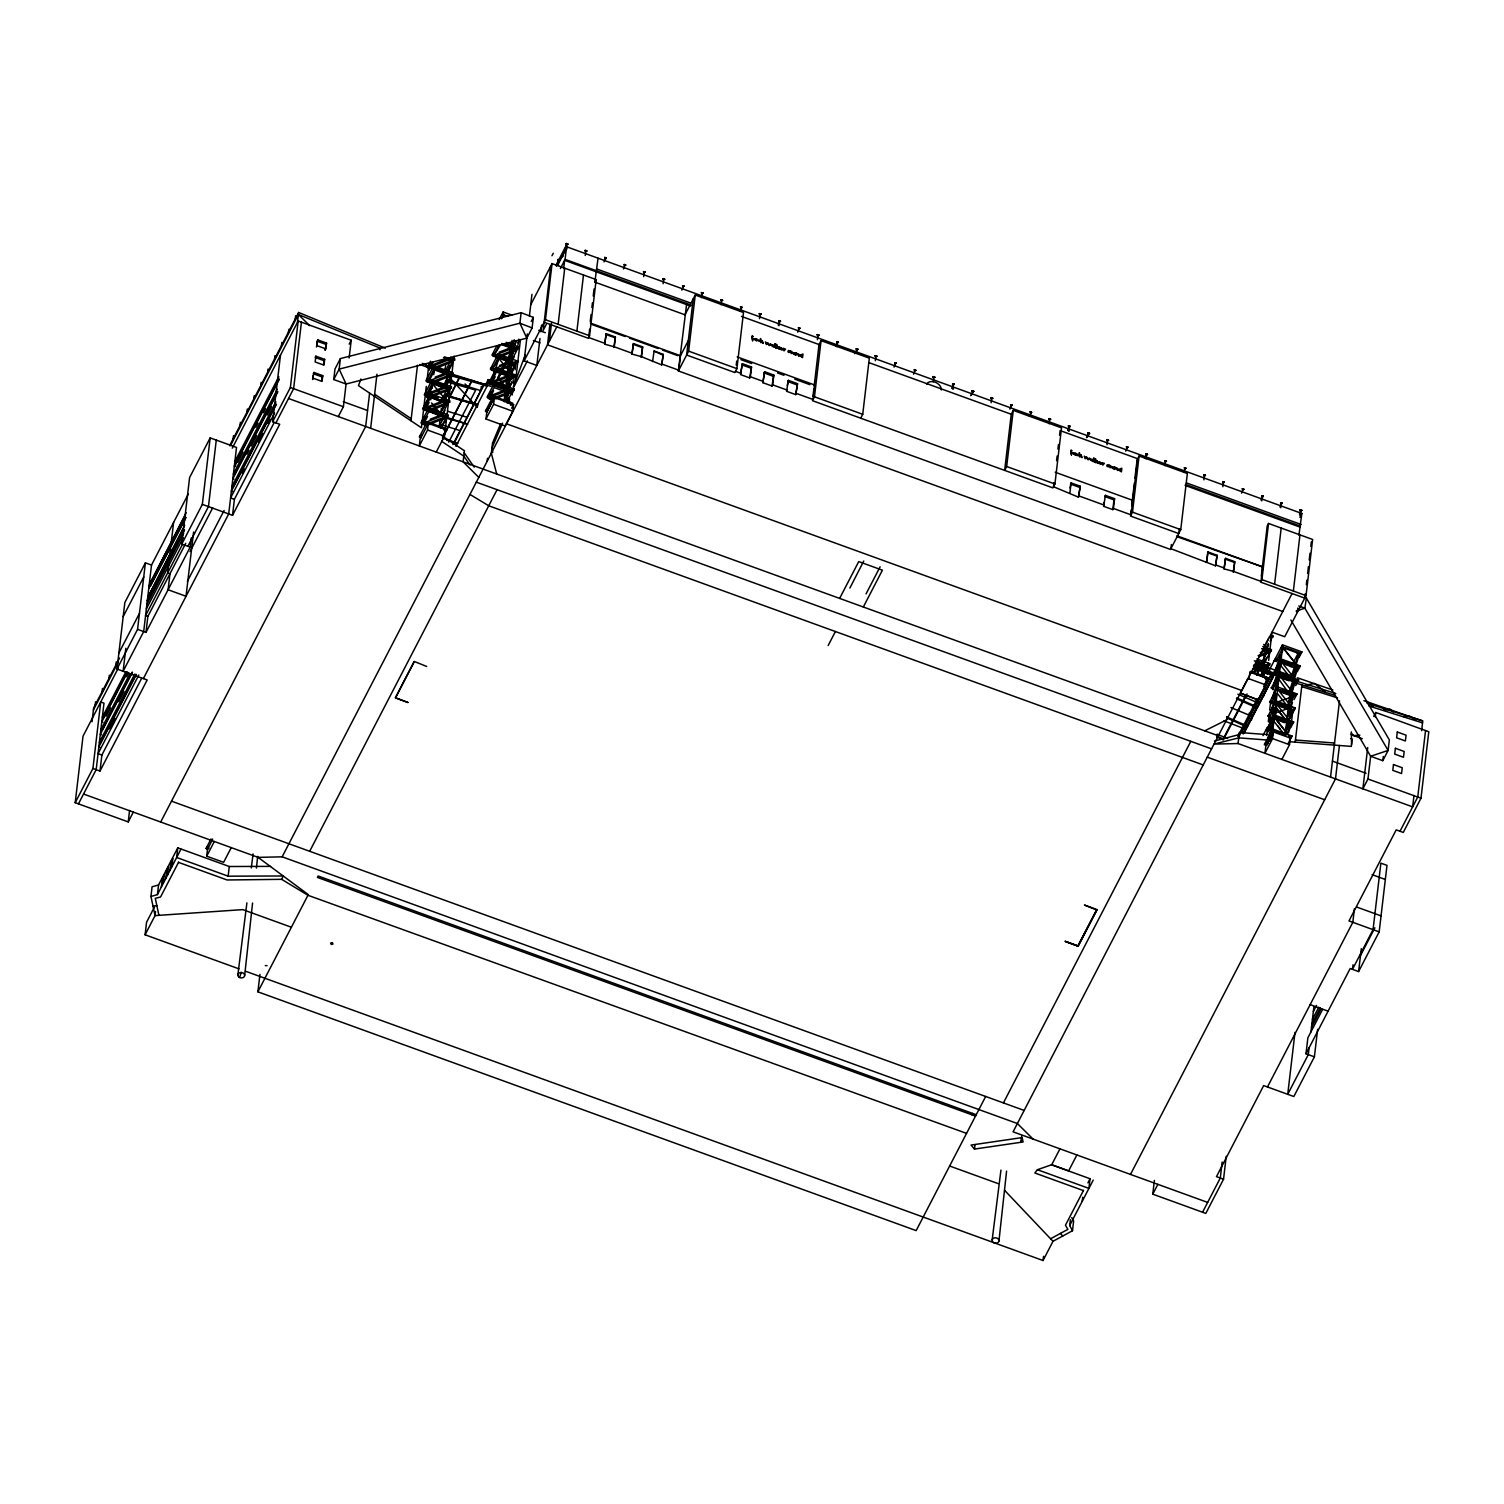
<?xml version="1.0" encoding="UTF-8"?>
<svg xmlns="http://www.w3.org/2000/svg" width="1504" height="1504" viewBox="0 0 1504 1504"><rect width="100%" height="100%" fill="white"/><g stroke="black" fill="none" stroke-linecap="round" stroke-linejoin="round"><path stroke-width="1.5" d="M1268.192 731.734L1268.286 730.248L1269.808 729.966M1269.846 717.709L1269.94 716.224L1269.226 722.221M1271.5 703.703L1271.576 702.199L1273.098 701.936M1273.136 689.678L1273.23 688.174M1274.79 675.653L1274.866 674.149L1276.388 673.886M1276.426 661.628L1276.52 660.143L1278.043 659.861M1274.64 719.288L1276.558 702.274M1279.584 677.232L1279.81 674.582L1296.73 680.71M1282.874 649.202L1282.48 644.84L1301.919 651.89L1298.986 657.568M1289.981 694.923L1279.02 679.413M1291.635 680.898L1291.71 679.394L1293.233 679.131M1289.924 737.073L1289.849 738.558L1291.447 736.81L1289.924 737.073L1274.734 717.803L1274.245 714.945L1293.684 721.995L1290.733 727.673M1293.233 709.023L1293.139 710.527L1294.737 708.76M1294.869 694.998L1294.794 696.502L1296.392 694.735L1294.869 694.998L1279.678 675.747L1279.19 672.89L1298.629 679.94L1295.677 685.598M866.06 593.892L880.103 566.82M424.542 409.389L424.73 407.095L423.207 408.073M429.336 410.968L429.524 408.674L428.001 409.652M429.862 380.55L446.143 374.233L446.312 371.939M449.282 389.818L449.47 387.543L447.948 388.521L449.282 389.818L433.02 396.154M450.937 375.812L451.106 373.518L449.602 374.496L450.937 375.812L434.675 382.129M452.591 361.787L452.76 359.512L451.256 360.49L452.591 361.787L436.31 368.104M488.969 397.639L489.157 395.364L487.634 396.323L488.969 397.639L507.28 390.514L507.45 388.239M509.104 374.214L508.916 376.508L493.838 371.037M501.377 344.529L512.206 348.458L512.394 346.183L510.89 347.161L512.206 348.458L495.944 354.775M1264.356 651.044L1264.544 648.769L1263.04 649.747L1264.356 651.044L1260.296 652.623M1268.643 656.74L1269.282 650.442L1267.778 651.42M1270.767 638.711L1270.936 636.436L1269.432 637.414M1263.999 695.75L1264.168 694.19M244.682 975.306L252.578 903.02M256.413 868.052L257.673 856.396M998.938 1241.101A3.44 2.707 6.7 0 0 994.37 1237.905A3.44 2.707 6.7 0 0 993.354 1242.511A3.44 2.707 6.7 0 0 998.938 1241.101L1006.59 1171.09M863.747 561.048L849.892 588.045M1269.489 672.156L1269.677 670.483M133.33 812.104L128.235 821.917L75.2 802.685L83.021 736.189L118.29 668.077M92.026 721.751L93.643 708.027L119.53 658.056M95.184 705.056L95.56 701.823M75.2 802.685L92.928 768.469L100.73 701.973L103.983 703.158L96.181 769.653L78.452 803.85M102.084 691.727L102.46 688.494M108.984 678.398L109.378 675.183M92.928 768.469L99.997 771.044L101.877 755.046L141.564 678.473M115.902 665.088L116.278 661.854M99.997 771.044L147.185 679.977L117.011 669.036L124.832 602.54L145.399 562.853L151.509 565.072L143.688 631.567L123.121 671.254L125.828 648.318M117.011 669.036L137.578 629.349L145.399 562.853M182.999 529.521L148.276 596.524L147.279 600.98L184.127 529.897M185.537 514.932L149.742 583.984L148.764 588.44L185.594 517.357M137.578 629.349L145.982 632.394L147.862 616.414L185.744 543.301M128.235 821.917L129.57 810.449M173.599 522.433L167.677 572.93L169.971 573.757L168.091 589.756L186.026 596.261L193.584 532.059M145.982 632.394L190.181 547.118L181.777 544.072L189.598 477.558L210.165 437.89L236.523 447.44L228.702 513.936L143.369 678.605M190.181 547.118L191.252 537.981M238.986 968.858L145.098 934.792L146.565 922.253L154.517 906.893M145.098 934.792L155.044 915.598L150.945 896.44L152.073 886.796L158.559 884.954L177.792 847.842L229.285 866.511L270.57 866.379M181.777 544.072L202.344 504.385L210.165 437.89M155.532 911.443L155.044 915.598L242.783 909.619L291.381 927.235M150.945 896.44L157.412 894.617L158.559 884.954M161.342 887.04L162.319 878.768L164.237 875.065L163.259 883.337M216.275 440.108L208.454 506.604L187.887 546.29M165.647 878.75L166.606 870.478L168.523 866.774L167.564 875.046M169.933 870.44L170.911 862.187L172.828 858.483L171.851 866.755M177.792 847.842L176.645 857.487L228.138 876.174L283.203 875.986L281.662 879.332L227.066 879.972L178.487 862.356M233.12 438.905L233.496 435.671M240.02 425.576L240.396 422.342M278.898 379.158L235.996 461.954L235.47 466.56L234.323 466.146L279.368 379.234M202.344 504.385L232.518 515.327L234.398 499.328L274.085 422.756M246.938 412.246L247.314 409.013M253.838 398.917L254.214 395.684M260.737 385.588L261.132 382.354M231.24 847.617L223.626 862.318L206.687 856.19L207.477 849.516L212.666 839.044M267.656 372.259L268.032 369.044M274.555 358.948L274.931 355.715M281.474 345.619L281.85 342.386M232.518 515.327L279.706 424.26L272.656 421.703L280.458 355.207M288.373 332.29L289.069 329.226M228.138 876.174L229.285 866.511M295.273 318.961L295.649 315.727M297.472 322.345L298.638 312.475L385.344 348.157M272.656 421.703L290.385 387.506L298.187 320.991L351.222 340.242L349.135 357.971M301.439 322.176L293.618 388.671L275.89 422.887M313.058 375.662L312.606 379.534L313.96 372.447L322.74 375.643L322.063 381.433L313.264 378.237M316.667 345.036L317.776 339.904L326.556 343.081L325.221 350.15L326.556 343.081M315.859 356.166L315.182 361.956L323.962 365.152L324.657 359.362L315.859 356.166L315.201 357.463L323.98 360.64L323.529 364.513M316.442 346.973L317.776 339.904M321.612 380.775L322.74 375.643M985.665 1096.491L916.162 1230.61L257.898 991.832L259.948 974.385M333.738 379.534L334.978 369.006L340.393 358.572L521.136 312.682L533.356 317.382L532.115 327.91L526.814 338.137L346.07 384.009L333.738 379.534L339.152 369.1L340.393 358.572M338.306 416.552L343.401 406.738L346.07 384.009L339.152 369.1L519.895 323.21L532.115 327.91M369.608 393.089L365.679 426.478L160.684 822.03M370.642 428.283L376.978 374.195M379.854 349.774L380.061 348.082L298.394 314.505L230.432 445.654M410.968 420.782L417.492 365.246M426.309 386.396L421.44 427.794L358.478 385.644L360.922 378.97M426.854 381.809L428.696 365.998M429.072 370.322L429.618 365.716M430.764 399.82L431.291 395.232M432.099 388.37L432.908 381.508M433.716 374.628L434.524 367.766L449.339 373.142M427.55 430.05L428.339 423.376L420.105 439.281L419.315 445.936L427.55 430.05L444.488 436.198L436.235 452.084M439.243 426.553L440.052 419.71M440.841 412.886L441.386 408.317M407.96 702.424L395.308 697.856L414.183 661.44L426.685 666.46M445.692 387.543L447.346 373.518M445.804 421.985L446.613 415.123M449.301 392.224L448.775 396.793L477.595 405.121M444.488 436.198L453.982 356.166M481.318 386.434L480.829 390.626L446.575 379.948M491.676 380.888L488.236 379.628L487.484 386.02L452.046 376.019M485.999 418.996L486.788 412.322L494.402 397.62L493.632 404.275L485.999 418.996L505.137 425.933L512.77 411.231L513.56 404.557L490.718 396.248L488.443 398.297L487.052 397.188L494.891 382.072L514.312 389.122L512.356 392.901M489.552 394.612L489.082 398.616L492.522 398.748M487.146 461.296L487.503 458.25M504.028 401.606L510.157 349.304M504.855 401.737L512.074 340.355M506.848 398.184L507.656 391.322M508.183 386.735L511.153 361.543M511.379 359.55L512.789 347.537M513.033 345.525L513.503 341.521M507.224 399.124L508.032 392.3M508.822 385.475L511.51 362.746M512.3 355.922L513.108 349.097M510.27 378.124L511.059 371.319M508.991 403.128L509.48 398.936L507.45 403.016L509.217 397.921M521.136 312.682L519.895 323.21L526.814 338.137M512.168 395.007L512.695 390.42M513.503 383.558L514.048 378.97M515.12 369.815L515.665 365.246M518.015 345.206L518.711 339.19M515.628 380.625L520.384 340.167M539.974 338.494L536.815 365.453L524.144 360.847L527.321 333.926M529.408 316.16L531.965 294.352M540.763 331.764L541.572 325.033M543.903 323.736L543.113 330.523L546.29 324.375M550.746 266.114L544.166 322.251L588.271 338.25L589.568 335.73L596.167 279.594L552.062 263.595L530.743 304.71M524.144 360.847L545.463 319.732L552.062 263.595M549.9 324.413L547.512 344.811L1282.762 611.508M549.374 341.201L551.498 323.247M563.662 268.633L564.639 260.342L690.618 306.026M560.39 268.539L565.128 259.402L566.782 244.344L556.273 264.742M558.134 324.319L564.714 268.182M585.244 255.454L585.752 251.224M576.897 331.124L583.496 274.988M590.245 321.461L591.053 314.524M591.862 307.568L592.407 302.943M593.234 295.987L594.042 289.05M693.212 298.901L686.632 355.038L734.892 372.541L736.904 368.649L743.502 312.512L695.243 295.01L684.978 314.806L594.851 282.113L598.047 258.18M588.891 335.43L589.624 329.244M605.153 258.82L605.228 258.274M604.702 344.209L606.225 333.681L615.399 337.009L614.252 346.785L604.702 344.209L606.225 333.681M613.858 347.537L615.399 337.009M624.63 265.888L624.705 265.343M631.943 354.079L633.466 343.57L642.64 346.898L641.494 356.674L631.943 354.079L633.466 343.57M643.674 276.642L644.163 272.412M641.099 357.407L642.64 346.898M652.567 361.562L654.09 351.052L663.264 354.38L661.722 364.889L641.494 356.674M663.151 283.711L663.64 279.481M661.722 364.889L663.264 354.38M683.06 287.095L683.117 286.55M1134.9 478.422L1137.08 459.904L1139.092 456.013L1187.352 473.516L1180.753 529.652L1170.507 549.449L678.379 370.943L686.689 303.488M678.379 370.943L688.644 351.146L695.243 295.01M701.597 297.66L702.086 293.412M721.074 304.729L721.563 300.48M740.983 308.094L741.04 307.549M736.227 365.152L736.716 361.035M740.814 372.654L742.337 363.648L751.511 366.976L750.364 376.752L749.744 377.936L740.588 374.609L742.337 363.648M749.744 377.936L751.511 366.976M759.501 318.66L760.009 314.43M762.866 382.693L764.615 371.732L773.789 375.06L772.642 384.836L772.022 386.02L762.866 382.693L764.615 371.732M772.022 386.02L773.789 375.06M778.978 325.729L779.486 321.499M787.288 385.438L788.359 380.343L797.534 383.67L795.766 394.631L786.592 391.303L788.359 380.343M798.887 329.113L798.962 328.549M795.766 394.631L797.534 383.67M817.424 339.678L817.932 335.43M812.931 396.548L813.908 388.276M860.72 418.187L862.732 414.296L869.331 358.159L821.071 340.656L819.041 344.548L814.153 386.208L814.773 385.024L737.204 356.899M814.773 385.024L813.062 399.5L796.387 393.446M1013.264 410.366L1006.665 466.503L1004.653 470.395L1011.252 414.258L1013.264 410.366L1061.523 427.869L1054.924 484.006L1052.913 487.898L812.461 400.684L814.472 396.793L821.071 340.656M836.901 346.747L837.408 342.498M856.81 350.112L856.19 349.041L857.618 349.548L854.78 353.628M875.347 360.678L875.836 356.448M895.256 364.062L895.312 363.517M914.733 371.112L914.789 370.567M933.27 381.696L933.758 377.448M952.746 388.765L953.235 384.516M972.656 392.13L972.035 391.059L973.464 391.566L970.606 395.646M991.174 402.696L991.681 398.466M1011.083 406.08L1011.158 405.535M1030.56 413.13L1030.635 412.585M1049.096 423.714L1049.604 419.466M974.498 1149.075L971.039 1145.07L1022.118 1137.588L1023.134 1141.968L974.498 1149.075L975.006 1144.77M1054.003 482.596L1053.514 486.713L1078.481 497.185L1080.248 486.224L1071.074 482.897L1070.002 487.992M1056.579 460.675L1057.124 456.05M1057.932 449.094L1058.478 444.47M1059.568 435.22L1060.113 430.576L1137.682 458.72L1131.102 514.857L1113.43 508.446L1114.596 498.67L1105.421 495.361L1104.801 496.546L1113.975 499.854L1112.828 509.63L1103.654 506.322L1104.124 502.411M1068.573 430.783L1069.081 426.534M1069.927 492.673L1071.074 482.897M1078.481 497.185L1080.248 486.224M1088.482 434.148L1087.862 433.077L1089.291 433.584L1086.452 437.664M1021.78 1135.821L1021.009 1142.288L1022.118 1137.588M1107.019 444.714L1107.508 440.484M1103.654 506.322L1105.421 495.361M1065.546 941.598L1078.218 946.185L1065.058 941.241L1078.236 946.072L1097.112 909.638L1084.44 905.032L1096.566 909.92L1077.992 945.753M1126.928 448.098L1126.985 447.553M245.472 971.208L1043.043 1260.521L1043.532 1256.329M1130.726 513.973L1131.215 509.837M1131.685 505.701L1134.354 483.047M1179.268 529.051L1178.741 533.544L1130.482 516.041L1132.493 512.15L1139.092 456.013M1145.973 458.852L1146.462 454.603M1043.043 1260.521L1052.988 1241.308L1072.502 1230.723L1069.682 1225.516L1070.359 1219.725M1072.502 1230.723L1073.63 1221.06L1071.75 1217.601M1164.942 465.732L1165.431 461.484M1082.203 1201.358L1082.692 1197.222M1051.428 1164.735L1090.043 1178.741L1088.915 1188.404L1037.422 1169.717L1034.846 1172.988L1083.406 1190.604M1171.372 544.561L1170.883 548.697L1215.57 565.786L1217.093 555.277L1207.938 551.949L1206.396 562.458M1184.851 469.098L1184.908 468.552M1203.896 479.851L1204.384 475.621M1206.772 561.725L1207.938 551.949M1222.846 486.732L1223.354 482.502M1215.57 565.786L1217.093 555.277M1224.049 568.869L1225.591 558.341L1234.746 561.669L1233.6 571.445L1224.049 568.869L1225.591 558.341M1226.23 1156.275L1223.542 1179.211L1205.813 1213.408L1152.778 1194.176L1154.395 1180.414M1233.224 572.197L1234.746 561.669M1242.755 490.116L1242.83 489.571M1226.963 716.637L1226.568 719.908L1204.742 730.831M1261.8 500.87L1262.307 496.621M1241.458 693.532L1258.34 699.98L1266.011 684.978L1247.944 678.417L1240.33 693.137L1258.34 699.98M1413.986 795.447L1412.651 806.877L1238.055 743.54L1239.371 732.486L1267.139 734.591M1249.034 679.131L1249.862 672.175L1266.782 678.304L1265.973 685.26M1261.348 575.938L1267.214 525.986L1268.53 523.467L1312.635 539.466L1306.036 595.622L1284.717 636.737L1272.064 632.15M1176.974 535.819L1262.702 566.914L1261.01 581.39L1233.6 571.445M1305.265 593.648L1304.739 598.122L1260.615 582.123L1261.931 579.623L1268.53 523.467M1254.223 665.012L1260.202 667.494L1256.799 675.24M1273.343 676.048L1257.194 707.97L1236.532 698.777M1280.769 507.75L1281.276 503.502M1261.781 673.078L1262.251 669.073M1262.89 663.546L1262.721 665.069L1252.55 669.017M1262.025 675.033L1264.977 649.841M1274.602 584.21L1281.182 528.073M1267.064 674.13L1268.135 664.975M1268.68 660.406L1271.914 632.921M1267.082 688.87L1267.214 687.873M1262.213 668.321L1272.196 672.457L1272.027 673.961L1241.815 732.26M1266.706 735.418L1267.515 728.519M1268.323 721.619L1269.132 714.738M1269.677 710.132L1270.767 700.939M1222.169 1162.028L1220.289 1178.027L1202.561 1212.224M1272.61 731.922L1282.63 646.626M1272.553 738.577L1273.343 731.922L1265.729 746.623L1264.939 753.297L1272.553 738.577L1289.492 744.724L1281.878 759.426M1276.858 704.21L1274.508 703.609L1276.858 704.21L1275.204 718.235L1286.54 732.58M1300.246 514.819L1300.753 510.57M1298.911 535.33L1301.844 513.466L566.613 246.769L556.8 265.682M1293.365 591.016L1299.964 534.879M1297.294 612.485L1297.82 608.011M1285.882 728.237L1286.409 723.668M1287.48 714.513L1288.289 707.632M1289.097 700.77L1289.906 693.889L1281.446 690.825M1306.318 584.661L1306.844 580.168M1307.634 573.438L1308.424 566.688M1309.213 559.958L1310.003 553.228M1310.792 546.478L1311.319 541.985M1288.477 732.786L1291.24 724.063L1292.895 710.038L1290.545 709.437M1306.45 597.539L1304.87 608.18L1388.117 750.44L1382.796 760.686L1370.633 756.268L1290.902 620.024M1289.492 744.724L1290.282 738.069L1292.03 736.02L1272.591 728.97L1264.338 744.818L1267.289 744.63L1265.447 742.694M1295.188 742.13L1301.919 684.922M1295 1032.402L1287.725 1094.31L1308.292 1054.624L1309.1 1047.78M1330.551 777.098L1339.519 700.789M1339.425 745.495L1335.496 778.884L1130.5 1174.417M1223.542 1179.211L1216.473 1176.636L1263.661 1085.587L1293.835 1096.529L1314.402 1056.842L1305.998 1053.796L1307.878 1037.798L1322.618 1009.372M1310.962 1031.913L1313.894 1006.872M1351.57 744.348L1351.363 731.903M1314.402 1056.842L1317.636 1029.319M1367.719 747.544L1362.868 788.81L1367.963 778.997L1370.633 756.268L1388.117 750.44L1389.339 739.912L1306.111 597.652M1375.258 716.919L1375.765 712.482L1428.8 731.734L1420.979 798.229L1403.27 832.426L1396.201 829.87L1348.994 920.918L1379.168 931.878L1358.601 971.546L1350.197 968.501L1305.998 1053.796M1354.427 908.604L1352.829 922.309L1267.477 1086.96M1353.036 964.76L1352.491 969.328L1373.058 929.66L1380.879 863.146L1386.989 865.364L1379.168 931.878M1382.796 760.686L1383.285 756.474M1358.601 971.546L1361.289 948.723M1421.6 730.718L1422.765 720.848L1367.042 703.327M1425.548 730.549L1417.746 797.045L1400.017 831.261M1251.46 719.984L1251.666 718.31M237.839 975.118L246.9 902.87M251.3 867.921L253.067 853.934M992.17 1239.898L1000.95 1170.074M241.185 972.486L239.606 977.525M407.941 702.556L395.571 697.781L414.296 661.647M444.714 369.946L445.729 365.867M427.568 367.672L427.982 366.149M1274.79 672.438L1280.393 654.691M1277.234 667.776L1280.675 656.853M1282.066 652.492L1283.438 648.13L1281.107 647.528L1283.438 648.13L1297.614 666.065M1273.832 684.245L1280.863 662.061M1274.208 686.162L1279.039 670.878M1280.412 666.516L1281.803 662.155L1279.453 661.553L1281.803 662.155M1272.196 698.251L1277.798 680.522M1273.944 695.807L1277.385 684.903M1270.542 712.276L1276.163 694.547M1272.29 709.832L1276.426 696.747M1268.192 728.519L1274.508 708.553M1268.568 730.399L1274.79 710.772M1266.556 742.544L1274.264 718.141M1269 737.881L1273.136 724.778M1298.535 653.864L1290.827 678.248L1296.561 667.156M1291.88 677.947L1299.475 653.958L1297.144 653.356M1296.899 667.889L1289.172 692.272L1289.924 695.356L1281.333 692.235M1289.548 694.152L1297.839 667.983L1295.489 667.381L1297.35 668.302M1287.537 706.297L1295.245 681.895M1288.59 705.996L1292.049 695.092M1273.756 715.848L1285.901 720.247L1293.59 695.92M1288.326 715.66L1292.462 702.556M1285.638 729.891L1291.955 709.944M1286.672 729.666L1288.759 723.123M1290.131 718.762L1292.895 710.038M1287.499 732.824L1290.3 723.969M426.892 402.433L432.4 385.344M442.232 410.385L449.132 389.028M492.974 376.658L499.178 357.444M507.619 386.754L515.214 363.254M1263.078 661.309L1268.586 644.22M429.58 368.292L430.257 366.393L432.024 368.104L429.58 368.292L437.194 368.311L435.427 366.6L434.769 368.499M427.944 382.317L428.602 380.418L430.37 382.129L427.944 382.317L435.558 382.336L433.791 380.625L433.114 382.524M426.948 394.443L426.29 396.342L429.749 396.473M424.636 410.348L425.312 408.468L427.08 410.178L424.636 410.348L428.095 410.498M446.293 372.221L445.616 374.12L449.076 374.252M452.46 360.302L453.118 358.403L454.885 360.114L447.271 360.095M443.003 400.252L442.326 402.151L445.786 402.282M444.131 416.307L440.691 416.176L441.349 414.277M496.452 356.373L494.684 354.662L494.008 356.542L499.196 356.749L499.854 354.85L509.837 359.324L515.552 348.289L503.408 343.89M515.158 348.477L511.698 348.345L512.375 346.446M510.721 360.471L510.063 362.37L512.488 362.182M511.868 376.526L508.408 376.395L509.066 374.496M507.431 388.521L506.754 390.401L510.213 390.551M1264.526 649.051L1263.849 650.931L1267.308 651.063M1265.654 665.088L1262.194 664.956L1262.871 663.057M513.24 386.979L525.31 354.756M562.383 256.188L567.083 243.836M603.969 261.884L606.244 257.992L604.702 257.428L604.928 258.65L606.131 257.955M623.446 268.953L625.006 264.836M681.857 290.14L683.436 286.023M739.78 311.159L742.074 307.248L740.532 306.703L740.739 307.925L741.961 307.211M778.226 325.108L779.786 320.991M797.703 332.158L799.263 328.041M836.149 346.108L837.709 341.991M855.626 353.177L857.186 349.06M894.072 367.126L895.632 363.009M913.53 374.176L915.109 370.059M951.976 388.126L953.555 384.009M971.452 395.195L973.032 391.078M1009.898 409.144L1011.459 405.027M1029.375 416.194L1031.65 412.303L1030.334 412.961L1030.108 411.739L1031.65 412.303M1067.821 430.144L1070.096 426.252L1068.554 425.688L1068.78 426.91L1069.983 426.196M1087.298 437.213L1088.858 433.096M1125.744 451.162L1127.304 447.026M1145.202 458.212L1146.781 454.095M1183.648 472.162L1185.227 468.045M1241.571 493.18L1243.131 489.044M1261.048 500.23L1262.608 496.113M1280.017 507.111L1281.577 502.994M1299.494 514.18L1301.054 510.063M556.367 266.076L558.68 260.06M1366.271 700.958L1372.945 706.26M1230.892 707.519L1252.08 716.412L1249.091 713.272M1258.886 703.27L1237.811 694.19M1272.704 676.612L1261.931 666.197M1389.997 709.136L1393.174 711.9M1223.993 720.848L1245.425 729.139M1259.243 702.481L1255.99 699.943M1263.755 688.757L1266.142 689.152M1273.061 675.841L1253.734 668.415M468.458 387.092L465.037 383.971M500.682 423.677L492.541 442.928L491.338 453.212L496.715 474.023M502.562 423.132L491.902 448.286L492.71 452.572M498.614 375.906L500.249 372.09M1260.465 664.486L1255.859 664.956M506.434 363.705L510.946 353.44M123.178 616.621L143.745 576.953M151.509 565.072L188.338 493.989M186.139 512.751L149.742 583.984M150.25 586.56L170.253 547.982M171.306 545.952L186.045 517.526M184.672 525.291L148.276 596.524M118.891 653.037L139.458 613.369M148.783 599.118L168.786 560.522M169.839 558.492L184.56 530.066M146.903 604.251L183.732 533.168M229.586 445.71L298.638 312.475M93.398 710.038L118.214 662.155M146.358 608.876L183.187 537.793M182.416 544.504L145.568 615.587L147.862 616.414M232.274 448.154L298.187 320.991M125.922 671.724L102.328 717.239L103.475 717.652L127.069 672.138M278.842 376.677L234.85 461.521L235.996 461.954M127.52 672.194L101.783 721.864L102.93 722.277M190.03 551.592L212.703 507.826M106.145 716.073L110.45 707.782M126.524 676.744L128.667 672.608M237.613 462.424L242.971 452.084M255.849 427.249L257.992 423.094M263.35 412.754L265.494 408.618M129.814 673.905L100.862 729.797L102.009 730.211L132.032 672.25M277.356 389.235L233.383 474.08L234.53 474.493L277.432 391.717M132.484 672.326L100.317 734.403L101.464 734.817M277.883 391.773L232.838 478.686L233.985 479.099M118.628 701.71L123.986 691.351M246.863 454.264L249.006 450.128M251.149 445.992L256.507 435.652M267.242 414.954L271.528 406.682M134.777 674.036L99.377 742.337L100.524 742.75L135.924 674.45M275.89 401.775L231.917 486.619L233.064 487.033L275.965 404.256M136.375 674.525L98.832 746.943L99.978 747.356M276.416 404.313L231.372 491.244L232.518 491.658M109.642 728.744L115 718.386M242.163 473.027L244.306 468.891M258.256 441.988L262.542 433.697M267.9 423.357L270.062 419.221M138.8 675.014L98.061 753.654L101.877 755.046M187.38 581.315L224.096 510.458M274.555 413.092L230.582 497.956L234.398 499.328M313.96 372.447L313.283 373.744L322.063 376.921M323.98 360.64L324.657 359.362M349.172 344.172L351.222 340.242M433.152 362.257L428.941 367.991L427.55 366.863L430.501 361.204M428.941 367.991L431.874 362.332M157.412 894.617L180.95 849.196M433.754 365.773L434.242 368.63L451.426 374.872L453.193 372.823L433.754 365.773L425.914 380.888L442.12 387.374M178.638 862.112L160.552 897.004L155.288 898.339L158.916 915.334M427.305 382.016L434.242 368.63M429.599 379.948L434.355 370.755M427.606 380.944L449.771 388.878L451.538 386.848L432.099 379.798L424.26 394.913L440.465 401.399M425.651 396.022L432.588 382.655L432.099 379.798M427.944 393.973L430.802 388.464M430.464 393.804L430.934 396.661L448.136 402.903L449.884 400.854L430.464 393.804L422.624 408.938L441.198 416.288L441.368 414.014L439.864 414.972L441.198 416.288L422.906 423.395M427.23 403.354L424.297 408.994L441.236 415.142M423.996 410.047L430.934 396.661M429.148 402.47L426.29 407.998L430.351 409.464M447.158 371.187L450.072 365.547M428.809 407.828L429.298 410.686L446.481 416.928L448.248 414.878L428.809 407.828L420.97 422.962L426.591 425.613M446.143 374.233L452.084 362.746M447.966 372.033L451.896 364.476M425.594 417.36L422.662 423.019L426.892 424.542M422.361 424.072L429.298 410.686M427.512 416.495L424.654 422.022L445.259 429.524M443.755 385.099L449.47 374.064L451.426 374.872M444.526 387.092L448.436 379.553M207.477 849.516L206.086 848.406L210.992 838.95M442.684 436.461L446.594 428.903L427.155 421.853L419.315 436.968L420.706 438.096M428.226 394.574L444.488 388.239L450.429 376.771M419.954 437.194L421.064 435.07M426.478 424.617L427.587 422.474M446.331 386.058L450.241 378.5M442.101 399.105L447.816 388.07L449.771 388.878M206.687 856.19L214.32 841.469M444.827 397.357L446.782 393.578M426.572 408.58L442.834 402.264L448.794 390.796M444.676 400.064L448.606 392.506M443.736 407.81L445.898 403.655M449.132 397.413L459.923 376.583L448.963 398.917M442.195 414.371L447.139 404.82M443.041 414.089L444.996 410.31M438.811 427.155L444.526 416.119M440.54 428.396L445.485 418.845M441.386 428.114L444.319 422.436M499.196 319.525L503.126 311.967L511.755 315.088M502.449 314.975L503.558 312.832M501.546 318.792L503.614 314.825L503.126 311.967M442.909 436.574L472.049 380.362L442.74 438.078M496.884 345.676L491.996 355.132L493.368 356.241L500.437 344.999M448.718 442.157L475.696 390.119L447.421 382.016M493.368 356.241L499.234 344.942M514.857 365.04L508.916 376.508L517.62 361.073L498.181 354.023L490.342 369.157L491.733 370.266L498.783 359.024M452.892 444.526L484.175 384.159L453.794 443.943M491.733 370.266L498.67 356.88L498.181 354.023M551.968 255.736L553.284 253.236M485.002 385.87L488.236 379.628M455.9 446.331L487.578 385.212L491.018 386.453M496.527 368.048L497.016 370.905L514.218 377.147L515.966 375.098L496.527 368.048L488.687 383.163L490.078 384.291L492.372 382.223L495.23 376.714M494.29 375.699L490.379 383.219L512.563 391.153L514.312 389.122M490.078 384.291L497.016 370.905M514.33 339.791L511.473 345.3L512.206 348.458M513.202 346.54L516.173 340.806M514.048 346.258L516.004 342.48M491.658 391.604L488.744 397.244L492.974 398.786M494.891 382.072L495.361 384.93L488.443 398.297L492.673 399.838M557.871 264.817L566.275 248.574M518.072 342.893L519.782 339.566M490.718 396.248L493.594 390.739M531.232 321.48L533.356 317.382M510.909 405.178L512.676 403.147L493.237 396.097L485.397 411.212L486.788 412.322M511.567 360.565L516.511 351.015M512.413 360.283L514.368 356.504M492.56 399.105L493.669 396.962M487.089 411.269L493.914 398.09M508.183 373.349L512.939 364.156M512.262 376.338L506.528 387.374L500.475 385.174M509.254 386.697L512.225 380.963M509.104 388.333L512.056 382.655M504.893 401.38L510.608 390.363M513.748 387.167L527.378 360.866M506.622 402.621L512.563 391.153M507.468 402.358L509.424 398.56M511.642 408.242L513.56 404.557M83.528 794.037L258.124 857.374L282.15 856.829L556.818 326.838M594.851 282.113L596.167 279.594M309.674 851.283L497.072 489.684M257.898 991.832L308.301 894.617L258.124 857.374M654.09 351.052L662.869 355.113M680.09 356.467L688.324 340.581M839.646 598.404L858.728 561.594L882.416 570.185L863.334 606.996M828.159 645.517L835.416 631.53M1113.975 499.854L1114.596 498.67M1112.828 509.63L1113.43 508.446M1132.174 501.565L1132.794 500.381L1055.225 472.256M971.81 1114.765L972.524 1113.392M1262.702 566.914L1176.598 536.571M1299.888 517.263L1301.844 513.466M1078.124 945.847L1096.848 909.713M1003.412 1102.921L1190.811 741.322M1264.582 646.062L1268.398 638.692M1292.068 593.535L1013.076 1131.835L1207.656 1202.41M1265.353 649.145L1268.323 643.411M1266.199 648.863L1268.154 645.084M1270.128 641.287L1273.061 635.628L1271.294 637.677L1269.338 636.869M1266.744 652.717L1261.988 661.91L1263.567 664.768M1223.523 738.276L1246.177 694.566M1256.968 673.736L1260.202 667.494M1223.354 739.78L1247.079 693.983M1266.688 657.417L1262.721 665.069L1256.103 662.681M1264.544 662.869L1271.406 649.653L1262.777 646.513M1260.333 675.935L1266.048 664.9L1255.934 661.234M1265.014 670.408L1267.947 664.768M1263.059 675.258L1269.771 663.659L1256.799 658.959M1262.909 676.894L1264.864 673.115M1266.819 669.336L1269.771 663.659M1274.226 660.707L1282.48 644.84M1284.491 647.434L1282.968 647.698L1276.031 661.083L1274.64 659.955L1268.06 672.344M1265.184 683.361L1268.116 677.684L1250.839 671.423M1237.792 736.49L1257.212 699.022M1263.68 686.538L1266.913 680.297M1238.751 736.998L1272.196 672.457M1297.332 671.592L1300.264 665.915L1280.825 658.865L1273.004 673.98L1274.377 675.108L1276.67 673.04M1243.037 733.726L1273.249 675.428M1243.451 733.708L1256.329 708.873M1244.316 732.805L1273.098 677.289M1274.377 675.108L1281.314 661.722L1280.825 658.865M1279.19 672.89L1271.35 688.005L1272.741 689.114L1279.678 675.747L1281.182 675.465M1294.042 699.623L1296.974 693.946L1277.535 686.914L1269.696 702.03L1271.087 703.139L1276.05 693.588M1291.034 666.798L1292.143 664.655L1293.966 666.592M1284.623 664.204L1293.214 667.325L1292.481 664.166L1297.256 654.973M1292.387 713.648L1295.32 707.97L1275.9 700.92L1268.06 716.054L1269.451 717.164L1274.396 707.613M1262.965 735.625L1267.289 727.297M1291.673 681.143L1280.825 677.439M1273.268 716.844L1266.406 730.06L1267.797 731.188L1270.09 729.12M1267.797 731.188L1274.734 717.803L1276.257 717.54M1293.948 683.004L1289.191 692.197L1283.119 689.998M1289.962 694.209L1292.895 688.55M1266.443 744.142L1273.286 730.963M1264.77 744.085L1266.142 745.213L1273.08 731.828L1272.591 728.97M1269.395 741.303L1273.211 733.952M1279.678 706.26L1288.289 709.38L1287.537 706.222L1292.312 697.029M1037.422 1169.717L1051.71 1164.716L1059.944 1148.83M1285.901 720.247L1291.616 709.211M1284.247 734.272L1289.962 723.236L1277.836 718.837M1288.12 743.578L1292.03 736.02M1076.883 1154.978L1068.63 1170.864L1051.71 1164.716M1083.538 1190.341L1065.452 1225.234L1067.878 1229.37L1050.563 1238.77M1087.918 1182.877L1090.043 1178.741M1069.682 1225.516L1093.22 1180.114M1373.735 716.412L1375.765 712.482M1152.778 1194.176L1157.873 1184.344M1313.368 1011.496L1316.526 1005.386M1312.428 1019.411L1318.745 1007.229M1311.883 1024.036L1320.305 1007.793M1311.507 1027.307L1320.982 1009.034M1360.481 955.566L1374.882 927.78M502.355 367.916L510.401 353.854M497.335 379.046L511.153 354.925M498.369 378.237L501.791 372.24M926.859 384.216L927.93 382.58C933.082 379.478 941.429 383.971 941.372 389.968M443.586 357.52L453.08 360.847L454.828 358.798L450.504 357.238M444.846 430.952L446.594 428.903M517.62 361.073L515.853 363.122L498.67 356.88M1261.63 648.675L1269.658 651.683L1271.406 649.653M1266.349 679.733L1268.116 677.684M1301.919 651.89L1300.152 653.939L1282.968 647.698L1298.159 666.968L1299.682 666.704M1300.264 665.915L1298.516 667.964L1281.314 661.722L1296.523 680.992L1298.046 680.71M1280.75 676.029L1279.678 675.747L1296.862 681.97L1298.629 679.94M1277.535 686.914L1278.024 689.753L1295.207 695.995L1296.974 693.946M1295.32 707.97L1293.572 710.02L1276.37 703.778L1275.9 700.92M1293.684 721.995L1291.917 724.044L1274.734 717.803M1274.678 661.271L1275.918 660.03M1266.142 745.213L1268.436 743.145M1295.715 682.308L1293.854 681.387M1294.06 696.333L1292.199 695.412M1274.734 718.555L1272.873 717.634M429.655 365.04L428.151 366.017L429.486 367.314M434.468 366.619L432.945 367.596L434.28 368.894M447.966 357.914L446.444 358.892L447.778 360.208L431.516 366.525M432.814 380.644L431.31 381.621L432.644 382.918M431.159 394.668L429.655 395.646L430.99 396.943M515.628 348.834L517.132 347.856L516.962 350.131L500.7 356.467M447.816 401.568L446.312 402.546L447.647 403.843L431.385 410.178M421.571 422.098L423.075 421.12M513.973 362.859L515.496 361.881L515.308 364.156L499.046 370.492M494.045 383.99L495.549 383.012L495.361 385.287L513.672 378.181M444.658 416.57L446.18 415.593L445.992 417.868L431.761 423.395M512.338 376.884L513.842 375.906M510.683 390.89L512.206 389.912L512.018 392.206L497.786 397.733M1261.386 663.772L1262.89 662.794L1262.721 665.069L1257.1 662.418M1266.124 665.445L1267.646 664.467L1267.458 666.761L1251.196 673.078M1274.396 660.82L1276.482 659.485M567.685 244.005L566.482 244.701L566.256 243.479L567.798 244.043L566.256 243.479M586.654 250.886L585.451 251.582L585.225 250.36L586.767 250.924L585.225 250.36M625.608 265.005L624.404 265.719L624.179 264.497L625.72 265.061L624.179 264.497M645.084 272.074L643.862 272.788L643.656 271.566L645.197 272.111L643.656 271.566M664.561 279.142L663.339 279.838L663.132 278.616L664.674 279.18L663.132 278.616M684.038 286.211L682.816 286.907L682.609 285.685L684.151 286.249L682.609 285.685M703.007 293.092L701.785 293.788L701.578 292.566L703.12 293.13L701.578 292.566M722.484 300.142L721.262 300.856L721.055 299.634L722.597 300.198L721.055 299.634M760.93 314.092L759.708 314.806L759.482 313.584L761.024 314.129L759.482 313.584M780.407 321.16L779.185 321.856L778.959 320.634L780.501 321.198L778.959 320.634M799.865 328.229L798.662 328.925L798.436 327.703L799.978 328.267L798.436 327.703M818.834 335.11L817.631 335.806L817.405 334.584L818.947 335.148L817.405 334.584M838.311 342.16L837.108 342.874L836.882 341.652L838.424 342.216L836.882 341.652M857.788 349.229L856.584 349.943L856.359 348.721L857.9 349.266L856.359 348.721M876.757 356.11L875.535 356.824L875.328 355.602L876.87 356.147L875.328 355.602M896.234 363.178L895.012 363.874L894.805 362.652L896.346 363.216L894.805 362.652M915.71 370.247L914.488 370.943L914.282 369.721L915.823 370.285L914.282 369.721M934.68 377.128L933.458 377.824L933.251 376.602L934.792 377.166L933.251 376.602M954.156 384.178L952.934 384.892L952.728 383.67L954.269 384.234L952.728 383.67M973.633 391.247L972.411 391.961L972.204 390.739L973.746 391.284L972.204 390.739M992.602 398.128L991.38 398.842L991.155 397.62L992.696 398.165L991.155 397.62M1012.079 405.196L1010.857 405.892L1010.632 404.67L1012.173 405.234L1010.632 404.67M1050.506 419.146L1049.303 419.842L1049.078 418.62L1050.619 419.184L1049.078 418.62M1089.46 433.265L1088.257 433.979L1088.031 432.757L1089.573 433.302L1088.031 432.757M1108.429 440.146L1107.207 440.841L1107 439.619L1108.542 440.183L1107 439.619M1127.906 447.214L1126.684 447.91L1126.477 446.688L1128.019 447.252L1126.477 446.688M1147.383 454.283L1146.161 454.979L1145.954 453.757L1147.496 454.321L1145.954 453.757M1166.352 461.164L1165.13 461.86L1164.923 460.638L1166.465 461.202L1164.923 460.638M1185.829 468.214L1184.607 468.928L1184.4 467.706L1185.942 468.27L1184.4 467.706M1205.306 475.283L1204.084 475.997L1203.858 474.775L1205.418 475.32L1203.858 474.775M1224.275 482.164L1223.053 482.859L1222.827 481.637L1224.369 482.201L1222.827 481.637M1243.752 489.232L1242.53 489.928L1242.304 488.706L1243.846 489.27L1242.304 488.706M1263.21 496.301L1262.006 496.997L1261.781 495.775L1263.322 496.339L1261.781 495.775M1282.179 503.182L1280.976 503.878L1280.75 502.656L1282.292 503.22L1280.75 502.656M1301.656 510.232L1300.452 510.946L1300.227 509.724L1301.768 510.27L1300.227 509.724M777.267 347.217L779.542 347.029L778.282 347.574L779.354 349.229L777.248 347.274M430.351 365.641L447.402 359.005M435.145 367.22L452.196 360.584M499.046 352.237L511.83 347.255M435.088 377.166L443.624 373.857M433.509 381.245L450.542 374.609M499.535 355.583L516.586 348.947M427.061 393.672L441.969 387.882M499.535 365.434L510.176 361.28M494.308 368.8L510.57 362.483L510.74 360.189L509.236 361.167L510.57 362.483L495.493 357.012M433.979 394.424L448.906 388.634M497.88 369.589L512.808 363.799M425.406 407.697L442.458 401.079M493.613 381.114L508.54 375.304M492.654 382.824L506.886 377.297M432.344 408.449L447.252 402.658M498.369 382.787L511.153 377.824M430.163 419.24L440.804 415.085M491.977 395.12L506.886 389.329M428.565 423.301L445.616 416.664M494.59 397.639L511.642 391.002M1258.077 655.688L1268.718 651.533M1258.942 656.684L1269.113 652.736M1253.81 667.193L1262.326 663.866M1254.298 670.521L1264.958 666.385M1278.607 701.56L1294.963 695.901M1274.189 713.291L1288.514 708.346M1296.128 611.094L1304.87 608.18L1298.779 605.999M1214.405 741.04L1239.108 734.591M1282.837 661.459L1281.314 661.722L1282.386 662.004M1291.842 707.275L1278.024 689.753L1279.547 689.49M1290.075 693.419L1291.598 693.156M1290.188 721.3L1276.37 703.778L1277.892 703.515M1305.66 685.053L1314.684 683.512L1324.968 691.671M1271.688 703.327L1275.26 702.913M152.994 906.028L156.848 905.671M265.287 965.606L267.054 965.662M511.698 348.345L514.142 348.157M499.196 356.749L501.622 356.561M508.408 376.395L510.834 376.207M440.691 416.176L443.116 415.988M1262.194 664.956L1264.638 664.768M1359.898 735.155L1353.713 735.588L1351.212 733.238M1270.861 732.241L1273.813 732.034M206.086 848.406L209.037 848.2M1403.777 716.618L1409.887 716.318L1415.64 719.984M1383.962 709.719L1389.903 709.437M1238.055 743.54L1214.048 744.085L1238.732 737.862L1266.5 739.968M430.614 367.596L433.829 367.728M495.831 370.698L492.372 370.567L493.03 368.687L494.797 370.379M509.442 375.699L512.657 375.812M491.752 383.896L494.966 384.028M494.177 384.723L490.718 384.592L491.394 382.693L493.162 384.404M445.015 387.449L448.23 387.562M447.44 388.276L443.981 388.126L444.639 386.246L446.406 387.957M490.116 397.921L493.331 398.052M443.36 401.455L446.575 401.587M425.67 409.671L428.903 409.784M426.459 424.504L423 424.372L425.425 424.184L423.658 422.492M1295.452 740.043L1334.556 743.014M1290.714 741.792L1351.325 746.398L1352.171 739.141L1350.592 738.577M1299.982 514.913L1301.092 515.026L1299.663 514.5M425.613 365.904L428.095 366.957M493.444 381.715L494.553 381.96M1275.166 674.318L1272.816 673.717L1274.678 674.638M1288.853 679.526L1291.203 680.128M1287.913 708.177L1285.563 707.576L1287.424 708.497M1270.222 716.374L1267.872 715.772L1269.733 716.694M1288.909 723.462L1291.24 724.063M495.361 384.93L496.452 385.212M1282.968 647.698L1284.04 647.998M1278.024 689.753L1279.096 690.054M1276.37 703.778L1277.46 704.079M447.76 418.601L467.688 424.222L447.854 417.698M446.707 440.202L457.799 443.323L442.383 438.078M452.159 375.041L487.578 385.212L451.839 374.064M446.688 395.42L477.689 404.313L477.332 407.377L451.877 379.986M446.086 395.289L473.91 403.956M447.741 411.269L467.011 417.285M440.841 424.598L460.092 430.614M1297.952 681.594L1335.834 693.513M1295.376 682.872L1335.496 695.487M1368.978 706.015L1422.521 722.86M1301.712 686.614L1337.526 697.875M1255.163 663.226L1275.129 670.107M1279.566 671.63L1290.676 675.465M1297.332 677.759L1332.826 689.998M1363.902 700.695L1421.6 720.585M567.14 248.78L566.012 248.668M952.164 388.446L953.592 388.972M1067.99 430.464L1069.419 430.99M741.472 316.404L819.041 344.548M869.481 362.84L1011.252 414.258M563.192 256.15L561.65 255.586L562.308 256.808M597.389 269.235L690.054 302.83M1186.449 482.897L1301.186 524.52M565.128 259.402L691.107 305.105M1185.566 484.457L1300.358 526.099M1185.096 485.397L1299.87 527.039M740.889 359.644L751.662 363.554M777.53 372.936L783.979 375.267M794.751 379.177L809.848 384.648M741.735 364.833L750.891 368.16M764.013 372.917L773.169 376.244M787.758 381.527L796.913 384.855M1070.472 484.081L1079.628 487.409M688.644 351.146L736.904 368.649M814.472 396.793L862.732 414.296M1006.665 466.503L1054.924 484.006M1132.493 512.15L1180.753 529.652M735.494 371.356L741.19 373.424M750.364 376.752L763.468 381.508M772.642 384.836L787.212 390.119M1079.101 496L1104.274 505.137M590.358 323.04L680.466 355.734L678.774 370.191L662.098 364.156M592.162 324.582L625.138 336.539M629.537 338.137L658.113 348.496M662.512 350.094L677.89 355.677M605.849 334.433L615.004 337.761M633.09 344.303L642.246 347.631M1207.543 552.682L1216.717 556.01M1225.196 559.093L1234.37 562.421M545.463 319.732L589.568 335.73M1261.931 579.623L1306.036 595.622M588.647 337.498L605.078 343.457M614.252 346.785L632.319 353.346M1215.946 565.053L1224.444 568.117M503.614 314.825L507.901 316.385M538.733 330.316L545.332 332.722M533.431 340.524L540.049 342.931M506.303 342.348L519.256 347.048L517.508 349.097L501.678 343.476M504.742 343.551L515.327 347.386M502.28 344.247L506.585 345.807M498.858 356.034L511.567 360.64M493.669 355.188L510.608 361.336M502.787 359.042L507.111 360.603M1285.281 647.604L1300.095 652.98M500.099 370.416L506.152 372.616M497.222 370.04L509.912 374.646M1263.247 648.431L1267.477 649.972M494.139 369.965L506.848 374.571M498.99 372.278L505.457 374.628M1282.367 660.5L1292.481 664.166M444.545 356.824L453.005 359.888M1281.521 660.858L1298.441 667.005M1282.686 662.324L1293.271 666.159M1285.45 663.884L1291.917 666.234M495.53 381.339L493.989 380.775L494.29 382.26M496.245 383.313L494.703 382.749L495.098 384.516M492.372 382.223L496.414 383.689M495.568 384.065L510.382 389.442M1257.363 660.914L1263.698 663.226M495.173 385.513L505.964 389.442M1254.298 660.839L1268.004 665.708M492.203 385.062L507.017 390.42M494.816 387.825L505.212 391.604M439.337 368.875L445.391 371.074L451.125 360.039L453.08 360.847M1282.743 675.24L1288.815 677.458M1284.096 676.424L1296.805 681.03M435.314 368.912L449.47 374.064M427.55 366.863L431.874 368.442M1283.796 677.909L1290.263 680.259M445.88 374.12L419.842 364.457M1280.449 677.665L1288.909 680.729M489.214 397.977L493.519 399.538M435.652 382.148L441.725 384.366M432.776 381.79L449.715 387.938M493.632 404.275L512.77 411.231M1280.336 689.678L1295.151 695.055M433.66 382.937L447.816 388.07M317.118 341.182L325.898 344.36M434.543 384.028L441.029 386.378M1279.979 691.144L1286.465 693.494M317.1 345.694L325.879 348.872M434.017 396.172L438.059 397.639M1277.422 702.556L1287.537 706.222M431.14 395.815L435.37 397.357M441.725 399.65L448.06 401.963M1276.576 702.932L1291.391 708.309M506.566 423.827L1241.796 690.524M432.306 397.282L440.766 400.346M432.908 398.052L439.375 400.402M1280.506 705.94L1286.973 708.29M1351.043 734.629L1362.267 738.69M434.393 410.93L440.465 413.13L446.18 402.094L448.136 402.903M429.486 409.84L444.3 415.217M1277.046 717.709L1291.861 723.086M424.786 409.708L437.739 414.408M1278.851 719.965L1285.337 722.315M1278.043 720.284L1284.491 722.616M1274.132 730.606L1282.235 733.538M1275.392 731.734L1285.976 735.569M1273.08 731.828L1290.282 738.069M343.307 401.7L367.559 410.498M1332.431 761.099L1366.046 773.282M290.385 387.506L343.401 406.738M1367.963 778.997L1420.979 798.229M288.524 398.504L1218.353 735.776M476.336 482.164L1211.566 748.86M1207.261 757.151L1324.686 799.752M1203.219 764.953L488.744 505.776L469.962 494.44M1372.156 874.689L1385.334 879.464M1356.89 907.119L1381.048 915.88M1310.153 1004.634L1328.107 1011.158M171.494 801.162L1024.168 1110.441M282.15 856.829L1017.381 1123.526L1033.06 1139.073M976.209 1114.727L318.115 876.005L317.4 877.396L975.494 1116.1M966.546 1133.377L307.944 895.275L281.662 879.332M949.644 1166.014L998.224 1183.629M422.21 363.329L426.534 365.096M1267.703 650.875L1269.658 651.683M1294.906 681.18L1296.862 681.97M1293.252 695.186L1295.207 695.995M1217.093 734.159L1227.659 738.558M1253.546 665.257L1263.868 669.806M1268.004 671.63L1272.14 673.435M1236.626 697.875L1257.306 706.974M1226.738 716.976L1247.418 726.075L1247.286 727.071L1226.625 717.878M1216.83 736.076L1223.034 738.802M1253.434 666.159L1263.755 670.765M1267.891 672.608L1274.095 675.352M1216.736 736.979L1222.921 739.742M1068.554 425.688L1069.494 426.158M1030.108 411.739L1031.067 412.209M740.532 306.703L741.472 307.173M604.702 257.428L605.642 257.898M1271.181 687.742L1273.023 688.663M1269.526 701.748L1271.388 702.669M1283.908 721.6L1285.77 722.522M442.157 435.859L464.416 450.768L463.119 461.822L478.798 477.388M374.646 394.198L411.212 418.695M441.518 441.236L463.796 456.144L470.038 464.999M1250.369 671.461L1252.136 673.172M505.946 389.216L507.28 390.514M298.394 314.505L309.749 325.71M1004.578 1190.322L1052.988 1241.308M1298.61 652.586L1300.434 654.503M1281.859 645.987L1283.683 647.904M1275.336 658.564L1277.178 660.5M1264.902 678.135L1266.744 680.071M1288.778 736.189L1290.62 738.126M510.27 402.264L512.093 404.2M444.394 428.565L446.218 430.501M1060.414 1233.43L1062.745 1236.025M1263.661 644.426L1267.891 649.521M498.388 358.027L511.04 373.274M497.617 377.147L506.04 387.318M433.772 385.381L447.816 402.339M425.914 396.116L428.715 399.519M431.535 402.903L439.976 413.074M1280.656 665.388L1290.338 677.646M1277.366 693.438L1288.42 707.444M1276.313 707.989L1284.811 718.762M1275.73 707.463L1285.394 719.72M1277.498 725.605L1280.318 729.196M1274.076 721.469L1285.13 735.494M464.191 452.723L474.174 467.142M494.609 381.452L495.342 383.539M493.237 396.097L493.726 398.955M427.155 421.853L427.644 424.711M782.776 349.078C782.024 352.857 776.835 344.228 782.776 349.078M1101.624 463.326C1100.872 467.105 1095.664 458.476 1101.624 463.326M753.391 338.682L756.606 340.976L756.85 338.795L753.391 338.682M770.706 344.961L773.921 347.255L774.165 345.074L770.706 344.961M791.969 352.669L795.165 354.963L795.428 352.782L791.969 352.669M799.376 355.358L802.572 357.651L803.004 354.004L799.376 355.358M1072.239 452.93L1075.435 455.223L1075.698 453.042L1072.239 452.93M1089.554 459.209L1092.769 461.502L1093.013 459.322L1089.554 459.209M1110.798 466.917L1114.013 469.21L1114.257 467.03L1110.798 466.917M1118.205 469.605L1121.42 471.899L1121.852 468.252L1118.205 469.605M1291.579 723.048L1291.485 724.552L1293.102 722.785L1291.579 723.048M208.191 846.564L208.022 848.858L206.687 847.542L208.191 846.564M421.421 435.145L421.252 437.42L419.917 436.122L421.421 435.145M426.365 393.07L426.196 395.364L424.861 394.048L426.365 393.07M428.02 379.064L427.832 381.339L426.497 380.042L428.02 379.064M427.869 422.699L427.7 424.993L426.365 423.677L427.869 422.699M487.503 409.37L487.334 411.664L485.999 410.348L487.503 409.37M490.793 381.339L490.624 383.614L489.289 382.317L490.793 381.339M492.447 367.314L492.278 369.589L490.943 368.292L492.447 367.314M494.102 353.29L493.914 355.564L492.579 354.267L494.102 353.29M493.895 397.037L493.726 399.312L492.391 398.015L493.895 397.037M497.185 368.988L497.016 371.281L495.681 369.965L497.185 368.988M498.839 354.982L498.67 357.256L497.335 355.959L498.839 354.982M752.094 337.065L752.639 340.731L752.094 337.065M759.727 341.389C755.44 340.412 759.802 338.588 759.727 341.389M760.516 338.588L761.024 342.574L760.516 338.588M775.011 343.852L775.519 347.838L775.011 343.852M776.609 344.435L777.117 348.42L776.609 344.435M783.321 348.402L783.998 350.902L785.52 349.154L783.321 348.402M790.202 350.902L791.254 353.534L791.969 351.541L790.202 350.902M796.086 353.026L795.842 355.207L797.59 354.023L798.793 356.279L798.774 354.173L796.086 353.026M1070.942 451.313L1071.487 454.979L1070.942 451.313M1078.575 455.637C1073.179 455.712 1077.804 451.952 1078.575 455.637M1079.364 452.836L1079.872 456.821L1079.364 452.836M1093.859 458.1L1094.367 462.085L1093.859 458.1M1095.457 458.682L1095.965 462.668L1095.457 458.682M1102.169 462.649L1102.846 465.15L1104.368 463.401L1102.169 462.649M1109.05 465.15L1110.102 467.782L1110.817 465.789L1109.05 465.15M1114.934 467.274L1114.671 469.455L1116.438 468.27L1117.641 470.526L1117.622 468.421L1114.934 467.274M1393.475 764.577L1392.798 770.368L1401.578 773.545L1402.254 767.754L1393.475 764.577M1395.392 748.296L1394.697 754.087L1403.495 757.264L1404.172 751.474L1395.392 748.296M1397.291 732.016L1396.614 737.806L1405.394 740.983L1406.09 735.193L1397.291 732.016M789.769 352.35C786.329 353.421 788.698 347.593 789.769 352.35M1108.598 466.597C1105.177 467.575 1107.527 461.897 1108.598 466.597M432.137 394.65L431.479 396.53L433.904 396.36L432.137 394.65M430.482 408.674L429.824 410.554L432.25 410.366L430.482 408.674M428.847 422.68L428.17 424.579L430.614 424.391L428.847 422.68M451.463 372.428L450.805 374.308L453.23 374.12L451.463 372.428M449.828 386.434L449.151 388.333L451.595 388.145L449.828 386.434M448.173 400.459L447.515 402.358L449.94 402.17L448.173 400.459M446.538 414.484L445.861 416.382L448.305 416.194L446.538 414.484M444.883 428.508L444.225 430.388L446.65 430.219L444.883 428.508M498.219 368.875L497.542 370.774L499.986 370.586L498.219 368.875M489.74 396.718L489.082 398.616L491.507 398.428L489.74 396.718M496.564 382.9L495.906 384.798L498.332 384.61L496.564 382.9M494.929 396.924L494.252 398.804L496.696 398.635L494.929 396.924M517.545 346.653L516.887 348.552L519.312 348.364L517.545 346.653M515.91 360.678L515.233 362.577L517.677 362.389L515.91 360.678M514.255 374.703L513.597 376.583L516.022 376.414L514.255 374.703M512.601 388.709L511.943 390.608L514.368 390.42L512.601 388.709M510.965 402.734L510.288 404.632L512.732 404.444L510.965 402.734M1271.35 635.233L1270.673 637.113L1273.117 636.925L1271.35 635.233M1269.696 649.239L1269.038 651.138L1271.463 650.95L1269.696 649.239M1268.06 663.264L1267.383 665.163L1269.827 664.975L1268.06 663.264M1266.406 677.289L1265.748 679.188L1268.173 679L1266.406 677.289M754.425 338.795L755.704 339.772L754.425 338.795M771.74 345.093L773.018 346.052L771.74 345.093M793.003 352.801L794.281 353.76L793.003 352.801M800.391 355.47L801.688 356.448L800.391 355.47M1073.273 453.061L1074.552 454.02L1073.273 453.061M1090.588 459.34L1091.866 460.299L1090.588 459.34M1111.832 467.048L1113.11 468.007L1111.832 467.048M1119.239 469.737L1120.518 470.696L1119.239 469.737M752.169 336.05L753.147 336.689L752.301 335.975M1071.017 450.298L1071.995 450.937L1071.149 450.222M767.623 342.705L766.908 343.908L765.442 341.916L766.363 344.51L767.999 343.758L769.334 345.582L770.744 343.833L768.958 344.66L767.623 342.705M1086.471 456.953L1085.756 458.156L1084.29 456.163L1085.192 458.758L1086.847 458.006L1088.182 459.829L1089.592 458.081L1087.787 458.908L1086.471 456.953M780.632 348.157L781.873 348.796L780.632 348.157M1099.48 462.405L1100.721 463.044L1099.48 462.405M559.488 260.023L557.946 259.478L559.488 260.023M567.534 244.325L566.087 243.798L567.534 244.325M586.485 251.206L585.056 250.679L586.485 251.206M644.915 272.393L643.486 271.886L644.915 272.393M664.392 279.462L662.963 278.936L664.392 279.462M702.838 293.412L701.409 292.885L702.838 293.412M722.315 300.48L720.886 299.954L722.315 300.48M760.761 314.411L759.332 313.904L760.761 314.411M780.238 321.48L778.79 320.954L780.238 321.48M818.684 335.43L817.236 334.903L818.684 335.43M838.142 342.498L836.713 341.972L838.142 342.498M876.588 356.429L875.159 355.922L876.588 356.429M934.51 377.448L933.082 376.921L934.51 377.448M953.987 384.516L952.558 383.99L953.987 384.516M992.433 398.447L991.004 397.94L992.433 398.447M1050.337 419.466L1048.908 418.939L1050.337 419.466M1069.814 426.516L1068.385 426.008L1069.814 426.516M1108.26 440.465L1106.831 439.958L1108.26 440.465M1147.214 454.603L1145.785 454.076L1147.214 454.603M1166.183 461.484L1164.754 460.957L1166.183 461.484M1205.136 475.602L1203.708 475.095L1205.136 475.602M1224.106 482.483L1222.658 481.976L1224.106 482.483M1263.059 496.621L1261.612 496.094L1263.059 496.621M1282.01 503.502L1280.581 502.975L1282.01 503.502M1301.486 510.552L1300.058 510.044L1301.486 510.552M559.112 260.568L557.664 260.06L559.112 260.568M557.928 264.29L557.119 264.817L558.548 265.343L557.928 264.29M1280.148 676.18L1277.798 675.578L1280.148 676.18M1266.932 744.424L1264.582 743.822L1266.932 744.424M762.321 340.788L761.174 341.37L763.242 343.382L762.321 340.788M1081.169 455.035L1080.004 455.618L1082.09 457.63L1081.169 455.035M1097.262 460.863L1096.115 461.465L1098.202 463.476L1097.262 460.863M332.309 942.651L330.598 943.14L331.331 944.531L333.023 944.023L332.309 942.651M238.892 977.074A3.44 2.707 6.7 0 0 244.588 976.002A3.44 2.707 6.7 0 0 240.302 972.562A3.44 2.707 6.7 0 0 238.892 977.074"/></g></svg>
